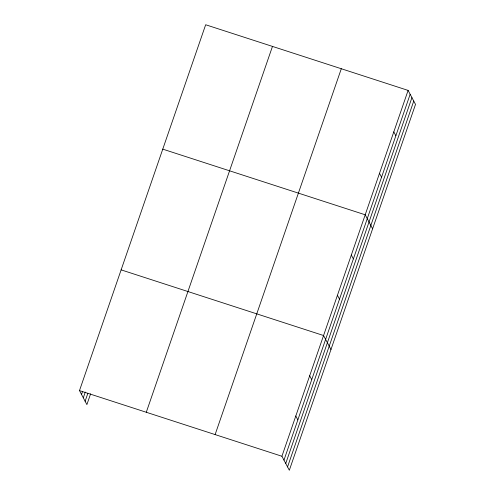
<?xml version="1.0" encoding="UTF-8"?>
<svg xmlns="http://www.w3.org/2000/svg" width="495" height="495" viewBox="0 0 495 495"><rect width="100%" height="100%" fill="white"/><g stroke="black" fill="none" stroke-linecap="round" stroke-linejoin="round"><path stroke-width="0.74" d="M79.485 390.598L205.672 24.75L408.109 90.406L415.515 104.402L289.328 470.25L281.921 456.254L79.485 390.598L86.891 404.594L90.61 393.816M81.533 394.472L82.523 391.601M83.302 397.813L85.282 392.065M85.121 401.253L87.85 393.352M146.285 412.267L272.473 46.419M215.115 434.591L341.303 68.737M281.921 456.254L408.109 90.406M283.969 460.127L410.157 94.279M285.739 463.469L411.927 97.62M287.558 466.909L413.752 101.06M162.768 149.137L365.205 214.793L372.611 228.789M121.126 269.868L323.563 335.523L330.969 349.519M393.81 131.868L395.858 135.741M379.504 173.33L381.558 177.204M351.32 255.036L353.374 258.91M337.442 295.28L339.49 299.153M309.678 375.767L311.732 379.64M295.8 416.01L297.848 419.884"/></g></svg>
